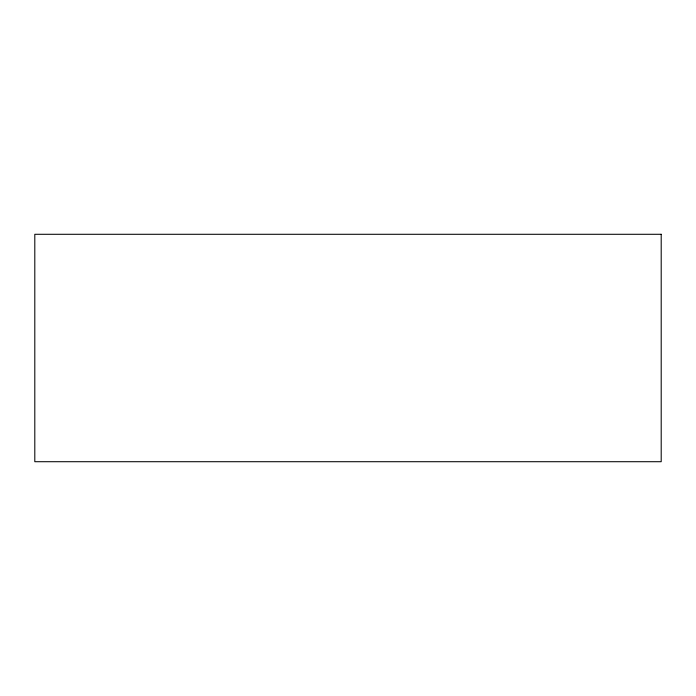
<?xml version="1.0" encoding="UTF-8"?>
<svg xmlns="http://www.w3.org/2000/svg" width="696" height="696" viewBox="0 0 696 696"><rect width="100%" height="100%" fill="white"/><g stroke="black" fill="none" stroke-linecap="round" stroke-linejoin="round"><path stroke-width="1.04" d="M661.2 234.291L34.8 234.291L34.8 461.709L661.2 461.709L661.2 234.291"/></g></svg>
